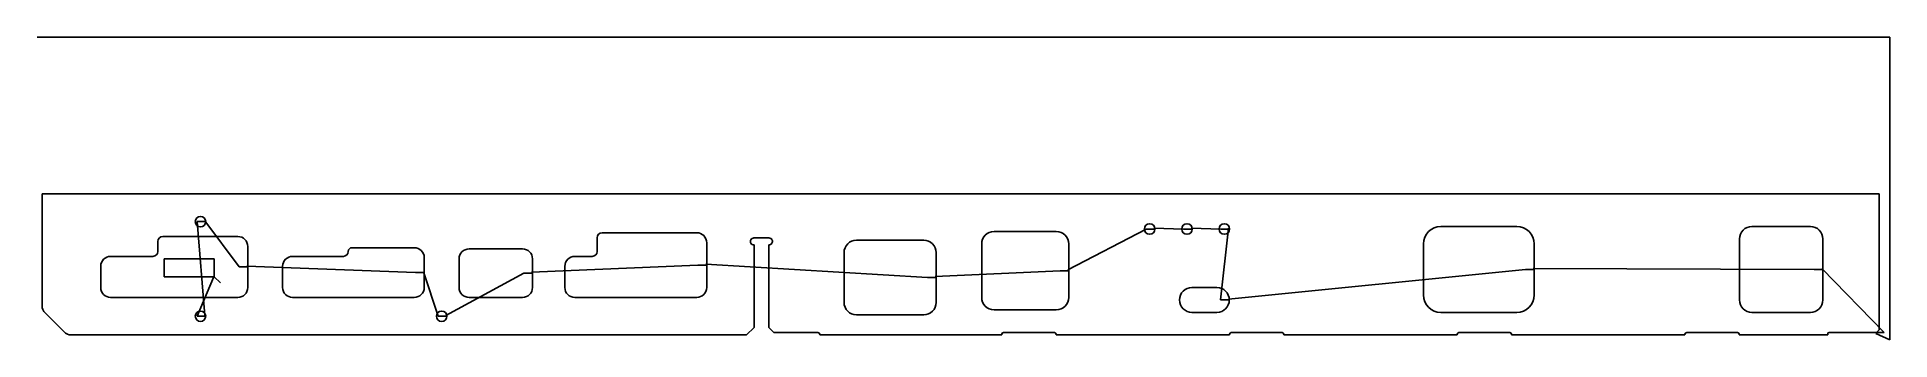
# Model space of a CAD drawing. Header units: metres. Extents: x 0 to 7445, y 0 to 1217.
import ezdxf

# ---------------------------------------------------------------- set-up
doc = ezdxf.new("R2010")
doc.units = ezdxf.units.M

msp = doc.modelspace()

# ---------------------------------------------------------------- linework, layer by layer
at = {"layer": 'TOOL_0'}
for p, q in [((1.001, 1217.025), (0.001, 1217.025)), ((7445.455, 1217.025), (1.001, 1217.025)), ((7445.455, 0.999), (7445.455, 1217.025)), ((20, 137.319), (20, 586.491)), ((20, 586.491), (7401.5, 586.491)), ((7401.5, 586.491), (7401.5, 40.439)), ((674.213, 98.786), (642.749, 475.25)), ((642.749, 475.25), (677.749, 475.25)), ((677.749, 475.25), (674.213, 478.786)), ((674.213, 478.786), (811.749, 293.25)), ((4491.749, 445.75), (4488.213, 449.286)), ((4488.213, 449.286), (4606.749, 445.75)), ((4641.749, 445.75), (4638.213, 449.286)), ((4638.213, 449.286), (4756.749, 445.75)), ((4788.213, 449.286), (4755.749, 160.75)), ((4791.749, 445.75), (4788.213, 449.286)), ((5945.749, 455.75), (5640.749, 455.75)), ((7125.749, 455.75), (6890.749, 455.75)), ((485.749, 395.75), (485.749, 355.75)), ((806.749, 415.75), (505.749, 415.75)), ((846.749, 293.25), (846.749, 375.75)), ((2250.749, 410.75), (2250.749, 355.75)), ((2650.749, 430.75), (2270.749, 430.75)), ((2690.749, 300.75), (2690.749, 390.75)), ((2940.749, 409.999), (2880.749, 409.999)), ((2881.499, 381.519), (2881.499, 50.439)), ((2939.999, 50.439), (2939.999, 381.519)), ((3562.749, 400.75), (3292.749, 400.75)), ((3795.749, 385.75), (3795.749, 170.75)), ((4095.749, 435.75), (3845.749, 435.75)), ((4142.213, 281.786), (4456.749, 445.75)), ((4145.749, 278.25), (4145.749, 385.75)), ((4456.749, 445.75), (4491.749, 445.75)), ((4606.749, 445.75), (4641.749, 445.75)), ((4756.749, 445.75), (4791.749, 445.75)), ((5570.749, 385.75), (5570.749, 180.75)), ((6015.749, 283.25), (6015.749, 385.75)), ((6840.749, 405.75), (6840.749, 160.75)), ((7175.749, 283.25), (7175.749, 405.75)), ((465.749, 335.75), (295.749, 335.75)), ((510.675, 253.821), (510.675, 325.321)), ((510.675, 325.321), (712.175, 325.321)), ((712.175, 325.321), (712.175, 253.821)), ((1230.749, 335.75), (1026.749, 335.75)), ((1515.749, 370.75), (1265.749, 370.75)), ((1555.749, 270.75), (1555.749, 330.75)), ((1695.749, 325.75), (1695.749, 210.75)), ((1950.749, 365.75), (1735.749, 365.75)), ((1987.213, 271.786), (2655.749, 300.75)), ((1990.749, 268.25), (1990.749, 325.75)), ((2230.749, 335.75), (2160.749, 335.75)), ((2655.749, 300.75), (2690.749, 300.75)), ((2690.749, 300.75), (2687.213, 304.286)), ((2687.213, 304.286), (3577.749, 250.75)), ((2690.749, 210.75), (2690.749, 300.75)), ((3242.749, 350.75), (3242.749, 150.75)), ((3612.749, 250.75), (3612.749, 350.75)), ((255.749, 295.75), (255.749, 210.75)), ((712.175, 253.821), (510.675, 253.821)), ((708.639, 250.285), (642.749, 95.25)), ((712.175, 253.821), (708.639, 250.285)), ((736.924, 229.072), (712.175, 253.821)), ((811.749, 293.25), (846.749, 293.25)), ((846.749, 293.25), (843.213, 296.786)), ((843.213, 296.786), (1520.749, 270.75)), ((846.749, 210.75), (846.749, 293.25)), ((986.749, 295.75), (986.749, 210.75)), ((1520.749, 270.75), (1555.749, 270.75)), ((1555.749, 270.75), (1552.213, 274.286)), ((1552.213, 274.286), (1611.749, 95.25)), ((1555.749, 210.75), (1555.749, 270.75)), ((1643.213, 98.786), (1955.749, 268.25)), ((1955.749, 268.25), (1990.749, 268.25)), ((1990.749, 268.25), (1987.213, 271.786)), ((1990.749, 210.75), (1990.749, 268.25)), ((2120.749, 295.75), (2120.749, 210.75)), ((3577.749, 250.75), (3612.749, 250.75)), ((3609.213, 254.286), (4110.749, 278.25)), ((3612.749, 250.75), (3609.213, 254.286)), ((3612.749, 150.75), (3612.749, 250.75)), ((4110.749, 278.25), (4145.749, 278.25)), ((4145.749, 278.25), (4142.213, 281.786)), ((4145.749, 170.75), (4145.749, 278.25)), ((4787.213, 164.286), (5980.749, 283.25)), ((5980.749, 283.25), (6015.749, 283.25)), ((6015.749, 283.25), (6012.213, 286.786)), ((6012.213, 286.786), (7140.749, 283.25)), ((6015.749, 180.75), (6015.749, 283.25)), ((7140.749, 283.25), (7175.749, 283.25)), ((7175.749, 283.25), (7172.213, 286.786)), ((7172.213, 286.786), (7421.786, 30)), ((7175.749, 160.75), (7175.749, 283.25)), ((295.749, 170.75), (806.749, 170.75)), ((1026.749, 170.75), (1515.749, 170.75)), ((1735.749, 170.75), (1950.749, 170.75)), ((2160.749, 170.75), (2650.749, 170.75)), ((4740.749, 210.75), (4640.749, 210.75)), ((4755.749, 160.75), (4790.749, 160.75)), ((4790.749, 160.75), (4787.213, 164.286)), ((108.503, 31.936), (31.935, 108.504)), ((642.749, 95.25), (677.749, 95.25)), ((677.749, 95.25), (674.213, 98.786)), ((1611.749, 95.25), (1646.749, 95.25)), ((1646.749, 95.25), (1643.213, 98.786)), ((3292.749, 100.75), (3562.749, 100.75)), ((3845.749, 120.75), (4095.749, 120.75)), ((4640.749, 110.75), (4740.749, 110.75)), ((5640.749, 110.75), (5945.749, 110.75)), ((6890.749, 110.75), (7125.749, 110.75)), ((2851.06, 20), (137.318, 20)), ((2881.499, 50.439), (2851.06, 20)), ((2960.438, 30), (2939.999, 50.439)), ((3137.749, 30), (2960.438, 30)), ((3144.999, 20), (3144.999, 22.75)), ((3876.499, 20), (3144.999, 20)), ((3876.499, 22.75), (3876.499, 20)), ((4087.749, 30), (3883.749, 30)), ((4094.999, 20), (4094.999, 22.75)), ((4791.499, 20), (4094.999, 20)), ((4791.499, 22.75), (4791.499, 20)), ((5002.749, 30), (4798.749, 30)), ((5009.999, 20), (5009.999, 22.75)), ((5706.499, 20), (5009.999, 20)), ((5706.499, 22.75), (5706.499, 20)), ((5917.749, 30), (5713.749, 30)), ((5924.999, 20), (5924.999, 22.75)), ((6621.499, 20), (5924.999, 20)), ((6621.499, 22.75), (6621.499, 20)), ((6832.749, 30), (6628.749, 30)), ((6839.999, 20), (6839.999, 22.75)), ((7196.499, 20), (6839.999, 20)), ((7196.499, 25.75), (7196.499, 20)), ((7391.06, 30), (7200.749, 30)), ((7391.061, 30), (7388.404, 25.999)), ((7388.404, 25.999), (7445.455, -0.001)), ((7421.786, 30), (7391.06, 30)), ((7401.5, 40.439), (7391.061, 30)), ((7445.455, -0.001), (7445.455, 0.999)), ((7445.455, 0.999), (7445.455, -0.001)), ((7445.455, -0.001), (7445.455, 0.999)), ((7445.455, -0.001), (7445.455, -0.001))]:
    msp.add_line(p, q, dxfattribs=at)
for centre, radius, start, end in [((656.749, 475.25), 21, 0, 180), ((656.749, 475.25), 21, 180, 0), ((4470.749, 445.75), 21, 0, 180), ((4620.749, 445.75), 21, 0, 180), ((4770.749, 445.75), 21, 0, 180), ((5640.749, 385.75), 70, 90, 180), ((5945.749, 385.75), 70, 0, 90), ((6890.749, 405.75), 50, 90, 180), ((7125.749, 405.75), 50, 0, 90), ((505.749, 395.75), 20, 90, 180), ((806.749, 375.75), 40, 0, 90), ((2270.749, 410.75), 20, 90, 180), ((2650.749, 390.75), 40, 0, 90), ((2880.749, 395.749), 14.25, 90, 273.0170141), ((2940.749, 395.749), 14.25, 266.9829859, 90), ((3292.749, 350.75), 50, 90, 180), ((3562.749, 350.75), 50, 0, 90), ((3845.749, 385.75), 50, 90, 180), ((4095.749, 385.75), 50, 0, 90), ((4470.749, 445.75), 21, 180, 0), ((4620.749, 445.75), 21, 180, 0), ((4770.749, 445.75), 21, 180, 0), ((295.749, 295.75), 40, 90, 180), ((465.749, 355.75), 20, 270, 0), ((1026.749, 295.75), 40, 90, 180), ((1230.749, 355.75), 20, 270, 0), ((1265.749, 355.75), 15, 90, 180), ((1515.749, 330.75), 40, 0, 90), ((1735.749, 325.75), 40, 90, 180), ((1950.749, 325.75), 40, 0, 90), ((2160.749, 295.75), 40, 90, 180), ((2230.749, 355.75), 20, 270, 0), ((295.749, 210.75), 40, 180, 270), ((806.749, 210.75), 40, 270, 0), ((1026.749, 210.75), 40, 180, 270), ((1515.749, 210.75), 40, 270, 0), ((1735.749, 210.75), 40, 180, 270), ((1950.749, 210.75), 40, 270, 0), ((2160.749, 210.75), 40, 180, 270), ((2650.749, 210.75), 40, 270, 0), ((3292.749, 150.75), 50, 180, 270), ((3562.749, 150.75), 50, 270, 0), ((3845.749, 170.75), 50, 180, 270), ((4095.749, 170.75), 50, 270, 0), ((4640.749, 160.75), 50, 90, 270), ((4740.749, 160.75), 50, 0, 90), ((4740.749, 160.75), 50, 270, 0), ((5640.749, 180.75), 70, 180, 270), ((5945.749, 180.75), 70, 270, 0), ((6890.749, 160.75), 50, 180, 270), ((7125.749, 160.75), 50, 270, 0), ((60.75, 137.319), 40.751, 180, 225), ((656.749, 95.25), 21, 0, 180), ((656.749, 95.25), 21, 180, 0), ((1625.749, 95.25), 21, 0, 180), ((1625.749, 95.25), 21, 180, 0), ((137.318, 60.75), 40.75, 224.9990058, 270), ((3137.749, 22.75), 7.25, 0, 90), ((3883.749, 22.75), 7.25, 90, 180), ((4087.749, 22.75), 7.25, 0, 90), ((4798.749, 22.75), 7.25, 90, 180), ((5002.749, 22.75), 7.25, 0, 90), ((5713.749, 22.75), 7.25, 90, 180), ((5917.749, 22.75), 7.25, 0, 90), ((6628.749, 22.75), 7.25, 90, 180), ((6832.749, 22.75), 7.25, 0, 90), ((7200.749, 25.75), 4.25, 90, 180)]:
    msp.add_arc(centre, radius, start, end, dxfattribs=at)

doc.saveas('drawing.dxf')
